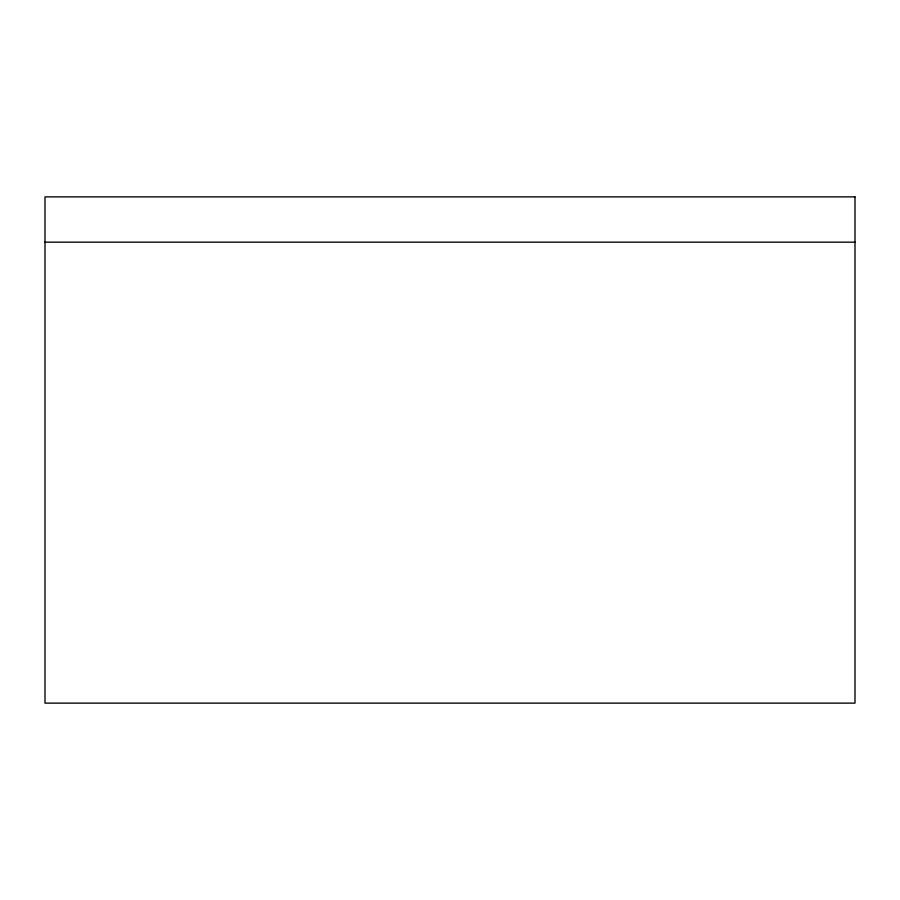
<?xml version="1.0" encoding="UTF-8"?>
<svg xmlns="http://www.w3.org/2000/svg" width="900" height="900" viewBox="0 0 900 900"><rect width="100%" height="100%" fill="white"/><g stroke="black" fill="none" stroke-linecap="round" stroke-linejoin="round"><path stroke-width="1.35" d="M45 242.167L855 242.167M855 196.875L45 196.875L45 703.125L855 703.125L855 196.875"/></g></svg>
